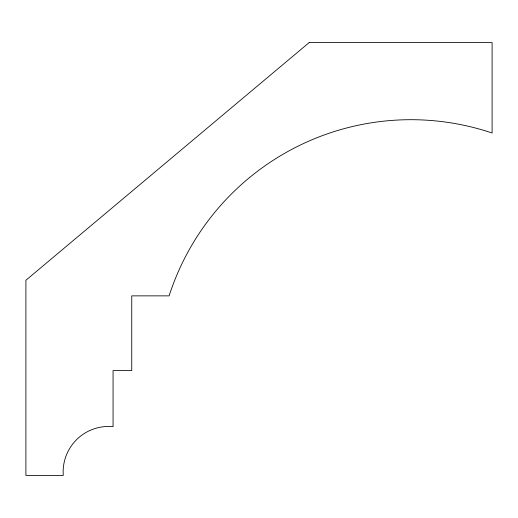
<?xml version="1.0" encoding="UTF-8"?>
<svg xmlns="http://www.w3.org/2000/svg" width="518" height="518" viewBox="0 0 518 518"><rect width="100%" height="100%" fill="white"/><g stroke="black" fill="none" stroke-linecap="round" stroke-linejoin="round"><path stroke-width="0.78" d="M309.149 42.586L25.9 280.264L25.9 475.414L63.274 475.414A45.493 45.493 0 0 1 113.066 426.664L113.066 370.603L131.753 370.603L131.753 295.862L169.121 295.862A254.066 254.066 0 0 1 492.1 133.009L492.1 42.586L309.149 42.586"/></g></svg>
